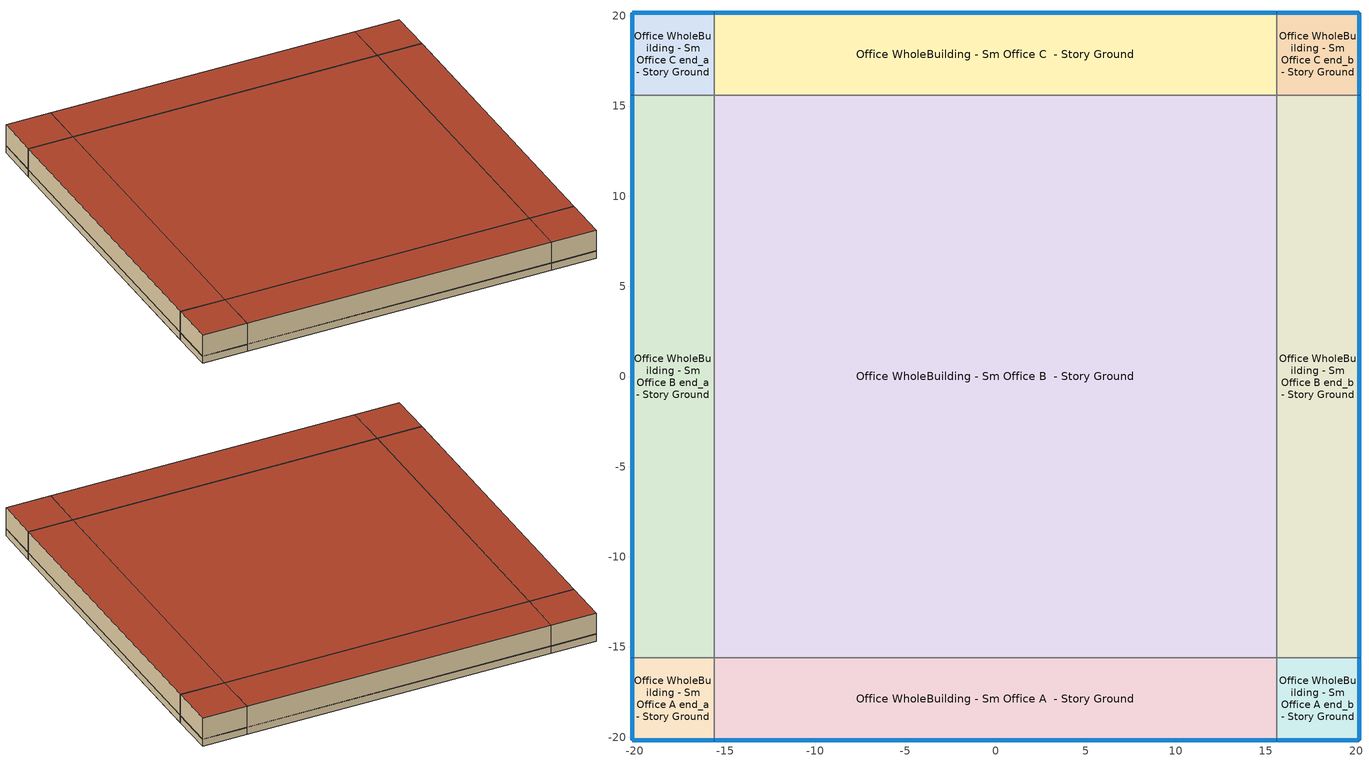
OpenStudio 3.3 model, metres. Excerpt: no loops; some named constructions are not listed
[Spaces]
Office WholeBuilding - Sm Office A end_a - Story Ground
 floor ground (Foundation F 126 Perim 914 Area 209): -20.16,-20.16 -20.16,-15.59 -15.59,-15.59 -15.59,-20.16 z0
 wall outside: -20.16,-15.59 -20.16,-20.16 -15.59,-20.16 z0:3.05
 wall to Office WholeBuilding - Sm Office B end_a - Story Ground: -15.59,-15.59 -20.16,-15.59 z0:3.05
 wall to Office WholeBuilding - Sm Office A  - Story Ground: -15.59,-20.16 -15.59,-15.59 z0:3.05
 window: -20.16,-15.61 -20.16,-20.14 / -20.14,-20.16 -15.61,-20.16 z0.76:0.79
 roof outside: -15.59,-20.16 -15.59,-15.59 -20.16,-15.59 -20.16,-20.16 z3.05
Office WholeBuilding - Sm Office B end_a - Story Ground
 floor ground (Foundation F 126 Perim 3118 Area 14254): -20.16,-15.59 -20.16,15.59 -15.59,15.59 -15.59,-15.59 z0
 wall outside: -20.16,15.59 -20.16,-15.59 z0:3.05
 wall to Office WholeBuilding - Sm Office C end_a - Story Ground: -15.59,15.59 -20.16,15.59 z0:3.05
 wall to Office WholeBuilding - Sm Office B  - Story Ground: -15.59,-15.59 -15.59,15.59 z0:3.05
 window: -20.16,15.56 -20.16,-15.56 z0.76:0.79
 roof outside: -15.59,-15.59 -15.59,15.59 -20.16,15.59 -20.16,-15.59 z3.05
Office WholeBuilding - Sm Office C end_a - Story Ground
 floor ground (Foundation F 126 Perim 914 Area 209): -20.16,15.59 -20.16,20.16 -15.59,20.16 -15.59,15.59 z0
 wall outside: -15.59,20.16 -20.16,20.16 -20.16,15.59 z0:3.05
 wall to Office WholeBuilding - Sm Office C  - Story Ground: -15.59,15.59 -15.59,20.16 z0:3.05
 window: -20.16,20.14 -20.16,15.61 / -15.61,20.16 -20.14,20.16 z0.76:0.79
 roof outside: -15.59,15.59 -15.59,20.16 -20.16,20.16 -20.16,15.59 z3.05
Office WholeBuilding - Sm Office A  - Story Ground
 floor ground (Foundation F 126 Perim 3118 Area 14254): -15.59,-20.16 -15.59,-15.59 15.59,-15.59 15.59,-20.16 z0
 wall outside: -15.59,-20.16 15.59,-20.16 z0:3.05
 wall to Office WholeBuilding - Sm Office B  - Story Ground: 15.59,-15.59 -15.59,-15.59 z0:3.05
 wall to Office WholeBuilding - Sm Office A end_b - Story Ground: 15.59,-20.16 15.59,-15.59 z0:3.05
 window: -15.56,-20.16 15.56,-20.16 z0.76:0.79
 roof outside: 15.59,-20.16 15.59,-15.59 -15.59,-15.59 -15.59,-20.16 z3.05
Office WholeBuilding - Sm Office B  - Story Ground
 floor ground (Foundation F 126 Perim 00 Area 97202): -15.59,-15.59 -15.59,15.59 15.59,15.59 15.59,-15.59 z0
 wall to Office WholeBuilding - Sm Office C  - Story Ground: 15.59,15.59 -15.59,15.59 z0:3.05
 wall to Office WholeBuilding - Sm Office B end_b - Story Ground: 15.59,-15.59 15.59,15.59 z0:3.05
 roof outside: 15.59,-15.59 15.59,15.59 -15.59,15.59 -15.59,-15.59 z3.05
Office WholeBuilding - Sm Office C  - Story Ground
 floor ground (Foundation F 126 Perim 3118 Area 14254): -15.59,15.59 -15.59,20.16 15.59,20.16 15.59,15.59 z0
 wall outside: 15.59,20.16 -15.59,20.16 z0:3.05
 wall to Office WholeBuilding - Sm Office C end_b - Story Ground: 15.59,15.59 15.59,20.16 z0:3.05
 window: 15.56,20.16 -15.56,20.16 z0.76:0.79
 roof outside: 15.59,15.59 15.59,20.16 -15.59,20.16 -15.59,15.59 z3.05
Office WholeBuilding - Sm Office A end_b - Story Ground
 floor ground (Foundation F 126 Perim 914 Area 209): 15.59,-20.16 15.59,-15.59 20.16,-15.59 20.16,-20.16 z0
 wall outside: 15.59,-20.16 20.16,-20.16 20.16,-15.59 z0:3.05
 wall to Office WholeBuilding - Sm Office B end_b - Story Ground: 20.16,-15.59 15.59,-15.59 z0:3.05
 window: 20.16,-20.14 20.16,-15.61 / 15.61,-20.16 20.14,-20.16 z0.76:0.79
 roof outside: 20.16,-20.16 20.16,-15.59 15.59,-15.59 15.59,-20.16 z3.05
Office WholeBuilding - Sm Office B end_b - Story Ground
 floor ground (Foundation F 126 Perim 3118 Area 14254): 15.59,-15.59 15.59,15.59 20.16,15.59 20.16,-15.59 z0
 wall outside: 20.16,-15.59 20.16,15.59 z0:3.05
 wall to Office WholeBuilding - Sm Office C end_b - Story Ground: 20.16,15.59 15.59,15.59 z0:3.05
 window: 20.16,-15.56 20.16,15.56 z0.76:0.79
 roof outside: 20.16,-15.59 20.16,15.59 15.59,15.59 15.59,-15.59 z3.05
Office WholeBuilding - Sm Office C end_b - Story Ground
 floor ground (Foundation F 126 Perim 914 Area 209): 15.59,15.59 15.59,20.16 20.16,20.16 20.16,15.59 z0
 wall outside: 20.16,15.59 20.16,20.16 15.59,20.16 z0:3.05
 window: 20.14,20.16 15.61,20.16 / 20.16,15.61 20.16,20.14 z0.76:0.79
 roof outside: 20.16,15.59 20.16,20.16 15.59,20.16 15.59,15.59 z3.05
[Schedule:Day]
Office BLDG_EQUIP_EndUseData Sun Day: Yes, 0, 5, 0.46185, 0, 10, 0.574713, 0, 15, 0.4597, 0, 20, 0.574425, 0, 24, 0.4595, 0, 30, 0.574138, 0, 34, 0.4593, 0, 40, 0.57385, 0, 44, 0.4591, 0, 49, 0.573563, 0, 54, 0.4589, 0, 59, 0.573275, 1, 4, 0.4587, 1, 9, 0.572988, 1, 15, 0.4585, 1, 19, 0.572701, 1, 25, 0.460633, 1, 30, 0.572413, 1, 35, 0.462767, 1, 40, 0.572126, 1, 45, 0.4649, 1, 50, 0.571838, 1, 55, 0.467033, 2, 0, 0.571551, 2, 5, 0.469167, 2, 9, 0.571263, 2, 15, 0.4713, 2, 19, 0.570976, 2, 24, 0.475917, 2, 29, 0.570689, 2, 34, 0.480533, 2, 39, 0.570401, 2, 44, 0.48515, 2, 49, 0.570114, 2, 54, 0.489767, 2, 59, 0.569826, 3, 4, 0.494383, 3, 9, 0.569539, 3, 14, 0.499, 3, 15, 0.499, 3, 19, 0.569251, 3, 24, 0.506933, 3, 29, 0.568964, 3, 34, 0.514867, 3, 39, 0.568677, 3, 44, 0.5228, 3, 49, 0.568389, 3, 54, 0.530733, 3, 59, 0.568102, 4, 4, 0.538667, 4, 9, 0.567814, 4, 15, 0.5466, 4, 19, 0.567527, 4, 25, 0.555367, 4, 29, 0.567239, 4, 35, 0.564133, 4, 39, 0.566952, 4, 45, 0.5729, 4, 49, 0.566664, 4, 55, 0.581667, 5, 0, 0.566377, 5, 5, 0.590433, 5, 10, 0.56609, 5, 15, 0.5992, 5, 20, 0.565802, 5, 25, 0.605717, 5, 30, 0.565515, 5, 35, 0.612233, 5, 40, 0.565227, 5, 45, 0.61875, 5, 50, 0.56494, 5, 55, 0.625267, 6, 0, 0.564652, 6, 5, 0.631783, 6, 10, 0.564365, 6, 15, 0.6383, 6, 20, 0.564078, 6, 25, 0.638167, 6, 30, 0.56379, 6, 35, 0.638033, 6, 40, 0.563503, 6, 45, 0.6379, 6, 50, 0.563215, 6, 55, 0.637767, 7, 0, 0.562928, 7, 5, 0.637633, 7, 10, 0.56264, 7, 15, 0.6375, 7, 20, 0.562353, 7, 25, 0.625155, 7, 30, 0.562066, 7, 35, 0.61281, 7, 40, 0.561778, 7, 45, 0.600465, 7, 50, 0.561491, 7, 55, 0.58812, 8, 0, 0.561203, 8, 5, 0.575775, 8, 10, 0.560916, 8, 15, 0.56343, 8, 20, 0.560628, 8, 24, 0.565475, 8, 30, 0.560341, 8, 34, 0.56752, 8, 40, 0.560054, 8, 44, 0.569565, 8, 50, 0.559766, 8, 54, 0.57161, 9, 0, 0.559479, 9, 4, 0.573655, 9, 10, 0.559191, 9, 14, 0.5757, 9, 15, 0.5757, 9, 20, 0.558904, 9, 24, 0.5719, 9, 30, 0.558616, 9, 34, 0.5681, 9, 39, 0.558329, 9, 44, 0.5643, 9, 49, 0.558042, 9, 54, 0.5605, 9, 59, 0.557754, 10, 4, 0.5567, 10, 9, 0.557467, 10, 14, 0.5529, 10, 15, 0.5529, 10, 19, 0.557179, 10, 29, 0.556892, 10, 39, 0.556604, 10, 49, 0.556317, 10, 59, 0.55603, 11, 9, 0.555742, 11, 19, 0.555455, 11, 29, 0.555167, 11, 39, 0.55488, 11, 49, 0.554592, 11, 59, 0.554305, 12, 9, 0.554017, 12, 19, 0.55373, 12, 29, 0.553443, 12, 39, 0.553155, 12, 49, 0.552868, 12, 59, 0.55258, 13, 9, 0.552293, 13, 19, 0.552005, 13, 29, 0.551718, 13, 39, 0.551431, 13, 49, 0.551143, 13, 59, 0.550856, 14, 9, 0.550568, 14, 19, 0.550281, 14, 29, 0.549993, 14, 39, 0.549706, 14, 49, 0.549419, 14, 59, 0.549131, 15, 9, 0.548844, 15, 15, 0.5487, 15, 24, 0.542283, 15, 34, 0.535867, 15, 44, 0.52945, 15, 54, 0.523033, 16, 4, 0.516617, 16, 15, 0.5102, 16, 25, 0.50645, 16, 35, 0.5027, 16, 45, 0.49895, 16, 55, 0.4952, 17, 5, 0.49145, 17, 15, 0.4877, 17, 25, 0.482517, 17, 35, 0.477333, 17, 45, 0.47215, 17, 55, 0.466967, 18, 5, 0.461783, 18, 15, 0.4566, 18, 25, 0.455317, 18, 35, 0.454033, 18, 45, 0.45275, 18, 55, 0.451467, 19, 5, 0.450183, 19, 15, 0.4489, 19, 25, 0.44945, 19, 35, 0.45, 19, 45, 0.45055, 19, 55, 0.4511, 20, 5, 0.45165, 20, 15, 0.4522, 20, 25, 0.455883, 20, 35, 0.459567, 20, 45, 0.46325, 20, 55, 0.466933, 21, 5, 0.470617, 21, 15, 0.4743, 21, 25, 0.473617, 21, 35, 0.472933, 21, 45, 0.47225, 21, 55, 0.471567, 22, 5, 0.470883, 22, 15, 0.4702, 22, 25, 0.4706, 22, 35, 0.471, 22, 45, 0.4714, 22, 55, 0.4718, 23, 5, 0.4722, 23, 15, 0.4726, 23, 25, 0.47045, 23, 35, 0.4683, 23, 45, 0.46615, 23, 55, 0.464, 24, 0, 0.46185
